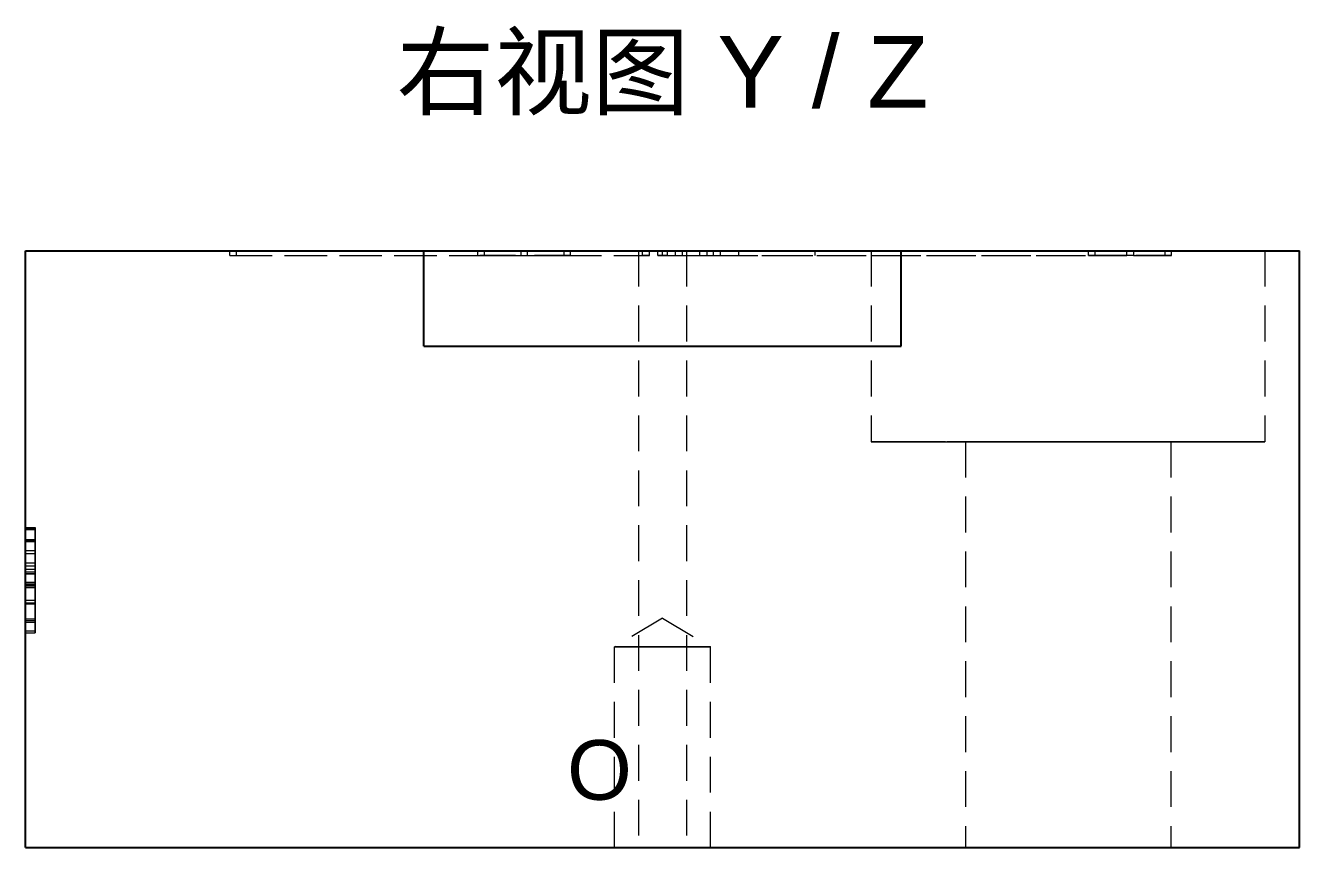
# Model space of a CAD drawing. Header units: millimetres. Extents: x 11 to 336, y 32 to 137.
# Drawn here: x 10.65 to 37.35, y 88.75 to 105.97 of the extents above; entities that cross this region are included whole.
import ezdxf
from ezdxf.enums import TextEntityAlignment as Align

# ---------------------------------------------------------------- set-up
doc = ezdxf.new("R2010")
doc.units = ezdxf.units.MM
doc.linetypes.add('WP_HIDDEN', pattern=[2.3, 1.5, -0.8])
for name, color, linetype, lineweight in [('ANNOTATIONS', 7, 'CONTINUOUS', 18), ('HIDDEN', 7, 'WP_HIDDEN', 13), ('VISIBLE', 7, 'CONTINUOUS', 25)]:
    doc.layers.add(name, color=color, linetype=linetype, lineweight=lineweight)
doc.styles.add('CJK', font='Arial Unicode.ttf')

msp = doc.modelspace()

# ---------------------------------------------------------------- linework, layer by layer
at = {"layer": 'HIDDEN', "ltscale": 0.5}
for p, q in [((23.58288, 101.25), (14.92929, 101.25)), ((14.92929, 101.25), (15.07071, 101.25)), ((14.92929, 101.15), (14.92929, 101.25)), ((23.7243, 101.25), (15.07071, 101.25)), ((15.07071, 101.15), (15.07071, 101.25)), ((20.13, 101.25), (20.27, 101.25)), ((20.13, 101.25), (21.17, 101.25)), ((20.13, 101.25), (22.07, 101.25)), ((20.13, 101.15), (20.13, 101.25)), ((20.27, 101.25), (21.03, 101.25)), ((20.27, 101.15), (20.27, 101.25)), ((20.27, 101.25), (21.93, 101.25)), ((21.03, 101.25), (22.07, 101.25)), ((21.03, 101.25), (21.03, 101.15)), ((21.17, 101.25), (21.93, 101.25)), ((21.17, 101.15), (21.17, 101.25)), ((21.93, 101.25), (22.07, 101.25)), ((21.93, 101.25), (21.93, 101.15)), ((22.07, 101.15), (22.07, 101.25)), ((23.5, 101.25), (23.5, 88.75)), ((23.58288, 101.15), (23.58288, 101.25)), ((23.7243, 101.15), (23.7243, 101.25)), ((23.9, 101.25), (24, 101.25)), ((23.9, 101.15), (23.9, 101.25)), ((24, 101.25), (25.6, 101.25)), ((24, 101.15), (24, 101.25)), ((24.1, 101.25), (24.93358, 101.25)), ((24.1, 101.25), (25.6, 101.25)), ((24.1, 101.25), (27.2, 101.25)), ((24.1, 101.25), (24.1, 101.15)), ((24.1, 101.25), (24.78358, 101.25)), ((24.2757, 101.15), (24.2757, 101.25)), ((24.78358, 101.25), (24.2757, 101.25)), ((25.06642, 101.25), (24.41712, 101.25)), ((24.41712, 101.15), (24.41712, 101.25)), ((24.5, 101.25), (24.5, 88.75)), ((24.78358, 101.15), (24.78358, 101.25)), ((32.92929, 101.25), (24.93358, 101.25)), ((24.93358, 101.15), (24.93358, 101.25)), ((25.06642, 101.25), (25.6, 101.25)), ((25.06642, 101.15), (25.06642, 101.25)), ((25.21642, 101.25), (25.6, 101.25)), ((33.07071, 101.25), (25.21642, 101.25)), ((25.21642, 101.15), (25.21642, 101.25)), ((25.6, 101.15), (25.6, 101.25)), ((27.2, 101.15), (27.2, 101.25)), ((28.375, 101.25), (28.375, 97.25)), ((32.92929, 101.25), (33.07071, 101.25)), ((32.92929, 101.15), (32.92929, 101.25)), ((32.93, 101.25), (33.73, 101.25)), ((32.93, 101.25), (34.67, 101.25)), ((32.93, 101.25), (33.87, 101.25)), ((32.93, 101.25), (33.07, 101.25)), ((32.93, 101.15), (32.93, 101.25)), ((33.07, 101.25), (33.73, 101.25)), ((33.07, 101.15), (33.07, 101.25)), ((33.07071, 101.15), (33.07071, 101.25)), ((33.73, 101.25), (34.67, 101.25)), ((33.73, 101.15), (33.73, 101.25)), ((33.87, 101.25), (34.67, 101.25)), ((33.87, 101.25), (34.53, 101.25)), ((33.87, 101.25), (33.87, 101.15)), ((34.53, 101.25), (34.67, 101.25)), ((34.53, 101.25), (34.53, 101.15)), ((34.67, 101.15), (34.67, 101.25)), ((36.625, 101.25), (36.625, 97.25)), ((14.92929, 101.15), (15.07071, 101.15)), ((14.92929, 101.15), (23.58288, 101.15)), ((15.07071, 101.15), (23.7243, 101.15)), ((20.13, 101.15), (21.17, 101.15)), ((20.13, 101.15), (20.27, 101.15)), ((22.07, 101.15), (20.13, 101.15)), ((20.27, 101.15), (21.03, 101.15)), ((20.27, 101.15), (21.93, 101.15)), ((22.07, 101.15), (21.03, 101.15)), ((21.17, 101.15), (21.93, 101.15)), ((21.93, 101.15), (22.07, 101.15)), ((23.9, 101.15), (24, 101.15)), ((24, 101.15), (25.6, 101.15)), ((24.1, 101.15), (25.6, 101.15)), ((24.1, 101.15), (27.2, 101.15)), ((24.1, 101.15), (24.93358, 101.15)), ((24.1, 101.15), (24.78358, 101.15)), ((24.2757, 101.15), (24.78358, 101.15)), ((24.41712, 101.15), (25.06642, 101.15)), ((24.93358, 101.15), (32.92929, 101.15)), ((25.06642, 101.15), (25.6, 101.15)), ((25.21642, 101.15), (33.07071, 101.15)), ((25.21642, 101.15), (25.6, 101.15)), ((32.92929, 101.15), (33.07071, 101.15)), ((34.67, 101.15), (32.93, 101.15)), ((33.73, 101.15), (32.93, 101.15)), ((32.93, 101.15), (33.07, 101.15)), ((33.87, 101.15), (32.93, 101.15)), ((33.07, 101.15), (33.73, 101.15)), ((34.67, 101.15), (33.73, 101.15)), ((34.67, 101.15), (33.87, 101.15)), ((33.87, 101.15), (34.53, 101.15)), ((34.53, 101.15), (34.67, 101.15)), ((30.35, 97.25), (30.35, 88.75)), ((34.65, 97.25), (34.65, 88.75)), ((10.65, 93.28674), (10.65, 95.45)), ((10.65, 95.45), (10.85, 95.45)), ((10.65, 95.44118), (10.65, 93.28674)), ((10.65, 94.19643), (10.65, 95.44118)), ((10.65, 95.44118), (10.65, 94.1979)), ((10.65, 93.54098), (10.65, 95.44118)), ((10.65, 95.18694), (10.65, 95.44118)), ((10.65, 95.44118), (10.85, 95.44118)), ((10.65, 95.15902), (10.65, 95.41179)), ((10.65, 95.41179), (10.65, 94.30518)), ((10.65, 95.41179), (10.85, 95.41179)), ((10.85, 95.45), (10.85, 93.28674)), ((10.85, 93.28674), (10.85, 95.44118)), ((10.85, 95.44118), (10.85, 94.19643)), ((10.85, 95.44118), (10.85, 94.1979)), ((10.85, 95.44118), (10.85, 93.54098)), ((10.85, 95.44118), (10.85, 95.18694)), ((10.85, 94.30518), (10.85, 95.41179)), ((10.85, 95.41179), (10.85, 95.15902)), ((10.65, 94.49035), (10.65, 95.20311)), ((10.65, 95.20311), (10.85, 95.20311)), ((10.65, 94.52709), (10.65, 95.18694)), ((10.65, 95.18694), (10.85, 95.18694)), ((10.65, 94.57999), (10.65, 95.15902)), ((10.65, 95.15902), (10.85, 95.15902)), ((10.85, 95.20311), (10.85, 94.49035)), ((10.85, 95.18694), (10.85, 94.52709)), ((10.85, 95.15902), (10.85, 94.57999)), ((10.65, 94.97238), (10.65, 93.28674)), ((10.65, 94.97238), (10.85, 94.97238)), ((10.65, 94.90919), (10.65, 94.65347)), ((10.65, 94.90919), (10.85, 94.90919)), ((10.85, 93.28674), (10.85, 94.97238)), ((10.85, 94.65347), (10.85, 94.90919)), ((10.65, 94.7152), (10.85, 94.7152)), ((10.65, 94.65347), (10.85, 94.65347)), ((10.65, 94.57999), (10.85, 94.57999)), ((10.65, 94.27432), (10.65, 94.52709)), ((10.65, 94.52709), (10.85, 94.52709)), ((10.85, 94.52709), (10.85, 94.27432)), ((10.65, 94.49035), (10.85, 94.49035)), ((10.65, 94.48153), (10.85, 94.48153)), ((10.65, 94.30518), (10.65, 94.27285)), ((10.65, 94.30518), (10.85, 94.30518)), ((10.65, 93.54098), (10.65, 94.27432)), ((10.65, 94.27432), (10.85, 94.27432)), ((10.65, 94.27285), (10.85, 94.27285)), ((10.65, 94.26697), (10.85, 94.26697)), ((10.85, 94.27285), (10.85, 94.30518)), ((10.85, 94.27432), (10.85, 93.54098)), ((10.65, 93.28674), (10.65, 94.24345)), ((10.65, 94.24345), (10.85, 94.24345)), ((10.65, 94.23317), (10.85, 94.23317)), ((10.65, 94.19937), (10.65, 93.93337)), ((10.65, 94.19937), (10.85, 94.19937)), ((10.85, 94.24345), (10.85, 93.28674)), ((10.85, 94.19937), (10.85, 93.93337)), ((10.65, 93.93337), (10.85, 93.93337)), ((10.65, 93.87458), (10.65, 93.85107)), ((10.65, 93.87458), (10.85, 93.87458)), ((10.65, 93.28674), (10.65, 93.87311)), ((10.65, 93.85107), (10.85, 93.85107)), ((10.65, 93.73497), (10.65, 93.28674)), ((10.85, 93.85107), (10.85, 93.87458)), ((10.85, 93.87311), (10.85, 93.28674)), ((10.85, 93.28674), (10.85, 93.73497)), ((10.65, 93.28674), (10.65, 93.54098)), ((10.65, 93.54098), (10.85, 93.54098)), ((10.65, 93.50718), (10.85, 93.50718)), ((10.65, 93.4675), (10.85, 93.4675)), ((10.85, 93.54098), (10.85, 93.28674)), ((24, 93.55386), (22.995, 92.95)), ((24, 93.55386), (25.005, 92.95)), ((10.65, 93.28674), (10.85, 93.28674)), ((10.65, 93.25), (10.85, 93.25)), ((22.995, 88.75), (22.995, 92.95)), ((25.005, 88.75), (25.005, 92.95))]:
    msp.add_line(p, q, dxfattribs=at)
for points in [[(23.9, 101.25), (23.85263, 101.25), (23.80668, 101.25), (23.76257, 101.25), (23.72073, 101.25), (23.68156, 101.25), (23.64544, 101.25), (23.6127, 101.25), (23.58367, 101.25), (23.55862, 101.25), (23.53779, 101.25), (23.52137, 101.25), (23.50954, 101.25), (23.50239, 101.25), (23.5, 101.25)], [(23.5, 101.25), (23.50044, 101.25), (23.50174, 101.25), (23.50391, 101.25), (23.50695, 101.25), (23.51084, 101.25), (23.51558, 101.25), (23.52117, 101.25), (23.52759, 101.25), (23.53483, 101.25), (23.54288, 101.25), (23.55173, 101.25), (23.56135, 101.25), (23.57174, 101.25), (23.58288, 101.25)], [(23.7243, 101.25), (23.7358, 101.25), (23.7475, 101.25), (23.75939, 101.25), (23.77146, 101.25), (23.7837, 101.25), (23.7961, 101.25), (23.80866, 101.25), (23.82136, 101.25), (23.83419, 101.25), (23.84714, 101.25), (23.86021, 101.25), (23.87338, 101.25), (23.88665, 101.25), (23.9, 101.25)], [(24.1, 101.25), (24.14737, 101.25), (24.19332, 101.25), (24.23743, 101.25), (24.27927, 101.25), (24.31844, 101.25), (24.35456, 101.25), (24.3873, 101.25), (24.41633, 101.25), (24.44138, 101.25), (24.46221, 101.25), (24.47863, 101.25), (24.49046, 101.25), (24.49761, 101.25), (24.5, 101.25)], [(24.2757, 101.25), (24.2642, 101.25), (24.2525, 101.25), (24.24061, 101.25), (24.22854, 101.25), (24.2163, 101.25), (24.2039, 101.25), (24.19134, 101.25), (24.17864, 101.25), (24.16581, 101.25), (24.15286, 101.25), (24.13979, 101.25), (24.12662, 101.25), (24.11335, 101.25), (24.1, 101.25)], [(24.5, 101.25), (24.49956, 101.25), (24.49826, 101.25), (24.49609, 101.25), (24.49305, 101.25), (24.48916, 101.25), (24.48442, 101.25), (24.47883, 101.25), (24.47241, 101.25), (24.46517, 101.25), (24.45712, 101.25), (24.44827, 101.25), (24.43865, 101.25), (24.42826, 101.25), (24.41712, 101.25)], [(36.625, 101.25), (36.52158, 101.25), (36.2165, 101.25), (35.72505, 101.25), (35.0719, 101.25), (34.28977, 101.25), (33.4179, 101.25), (32.5, 101.25), (31.5821, 101.25), (30.71023, 101.25), (29.9281, 101.25), (29.27495, 101.25), (28.7835, 101.25), (28.47842, 101.25), (28.375, 101.25)], [(28.375, 101.25), (28.40094, 101.25), (28.47842, 101.25), (28.60648, 101.25), (28.7835, 101.25), (29.00726, 101.25), (29.27495, 101.25), (29.58318, 101.25), (29.9281, 101.25), (30.30537, 101.25), (30.71023, 101.25), (31.1376, 101.25), (31.5821, 101.25), (32.03815, 101.25), (32.5, 101.25)], [(32.5, 101.25), (32.96185, 101.25), (33.4179, 101.25), (33.8624, 101.25), (34.28977, 101.25), (34.69463, 101.25), (35.0719, 101.25), (35.41682, 101.25), (35.72505, 101.25), (35.99274, 101.25), (36.2165, 101.25), (36.39352, 101.25), (36.52158, 101.25), (36.59906, 101.25), (36.625, 101.25)], [(23.7243, 101.15), (23.71242, 101.15), (23.70077, 101.15), (23.68938, 101.15), (23.67823, 101.15), (23.66736, 101.15), (23.65676, 101.15), (23.64645, 101.15), (23.63642, 101.15), (23.6267, 101.15), (23.61729, 101.15), (23.60819, 101.15), (23.59942, 101.15), (23.59098, 101.15), (23.58288, 101.15)], [(24.1, 101.15), (24.08587, 101.15), (24.07167, 101.15), (24.0574, 101.15), (24.04309, 101.15), (24.02875, 101.15), (24.01438, 101.15), (24, 101.15), (23.98562, 101.15), (23.97125, 101.15), (23.95691, 101.15), (23.9426, 101.15), (23.92833, 101.15), (23.91413, 101.15), (23.9, 101.15)], [(23.9, 101.15), (23.90706, 101.15), (23.91413, 101.15), (23.92122, 101.15), (23.92833, 101.15), (23.93546, 101.15), (23.9426, 101.15), (23.94975, 101.15), (23.95691, 101.15), (23.96407, 101.15), (23.97125, 101.15), (23.97843, 101.15), (23.98562, 101.15), (23.99281, 101.15), (24, 101.15)], [(24, 101.15), (24.00719, 101.15), (24.01438, 101.15), (24.02157, 101.15), (24.02875, 101.15), (24.03593, 101.15), (24.04309, 101.15), (24.05025, 101.15), (24.0574, 101.15), (24.06454, 101.15), (24.07167, 101.15), (24.07878, 101.15), (24.08587, 101.15), (24.09294, 101.15), (24.1, 101.15)], [(24.2757, 101.15), (24.28758, 101.15), (24.29923, 101.15), (24.31062, 101.15), (24.32177, 101.15), (24.33264, 101.15), (24.34324, 101.15), (24.35355, 101.15), (24.36358, 101.15), (24.3733, 101.15), (24.38271, 101.15), (24.39181, 101.15), (24.40058, 101.15), (24.40902, 101.15), (24.41712, 101.15)], [(36.625, 97.25), (36.52158, 97.25), (36.2165, 97.25), (35.72505, 97.25), (35.0719, 97.25), (34.28977, 97.25), (33.4179, 97.25), (32.5, 97.25), (31.5821, 97.25), (30.71023, 97.25), (29.9281, 97.25), (29.27495, 97.25), (28.7835, 97.25), (28.47842, 97.25), (28.375, 97.25)], [(28.375, 97.25), (28.40094, 97.25), (28.47842, 97.25), (28.60648, 97.25), (28.7835, 97.25), (29.00726, 97.25), (29.27495, 97.25), (29.58318, 97.25), (29.9281, 97.25), (30.30537, 97.25), (30.71023, 97.25), (31.1376, 97.25), (31.5821, 97.25), (32.03815, 97.25), (32.5, 97.25)], [(34.65, 97.25), (34.5961, 97.25), (34.43708, 97.25), (34.18094, 97.25), (33.8405, 97.25), (33.43285, 97.25), (32.97842, 97.25), (32.5, 97.25), (32.02158, 97.25), (31.56715, 97.25), (31.1595, 97.25), (30.81906, 97.25), (30.56292, 97.25), (30.4039, 97.25), (30.35, 97.25)], [(30.35, 97.25), (30.36352, 97.25), (30.4039, 97.25), (30.47065, 97.25), (30.56292, 97.25), (30.67954, 97.25), (30.81906, 97.25), (30.97972, 97.25), (31.1595, 97.25), (31.35613, 97.25), (31.56715, 97.25), (31.7899, 97.25), (32.02158, 97.25), (32.25928, 97.25), (32.5, 97.25)], [(32.5, 97.25), (32.96185, 97.25), (33.4179, 97.25), (33.8624, 97.25), (34.28977, 97.25), (34.69463, 97.25), (35.0719, 97.25), (35.41682, 97.25), (35.72505, 97.25), (35.99274, 97.25), (36.2165, 97.25), (36.39352, 97.25), (36.52158, 97.25), (36.59906, 97.25), (36.625, 97.25)], [(32.5, 97.25), (32.74072, 97.25), (32.97842, 97.25), (33.2101, 97.25), (33.43285, 97.25), (33.64387, 97.25), (33.8405, 97.25), (34.02028, 97.25), (34.18094, 97.25), (34.32046, 97.25), (34.43708, 97.25), (34.52935, 97.25), (34.5961, 97.25), (34.63648, 97.25), (34.65, 97.25)], [(10.65, 95.45), (10.65, 95.16196)], [(10.65, 95.38313), (10.65, 95.42735), (10.65, 95.44118)], [(10.65, 95.17812), (10.65, 95.2458), (10.65, 95.30268), (10.65, 95.3485), (10.65, 95.38313)], [(10.85, 95.16196), (10.85, 95.45)], [(10.85, 95.44118), (10.85, 95.42667), (10.85, 95.38313)], [(10.85, 95.38313), (10.85, 95.34855), (10.85, 95.30286), (10.85, 95.24605), (10.85, 95.17812)], [(10.65, 95.20311), (10.65, 95.19726), (10.65, 95.17925), (10.65, 95.14848), (10.65, 95.10464)], [(10.65, 94.85334), (10.65, 95.0233), (10.65, 95.17812)], [(10.65, 95.16196), (10.65, 95.024), (10.65, 94.90919)], [(10.65, 95.10464), (10.65, 94.99251), (10.65, 94.85334)], [(10.85, 95.10464), (10.85, 95.14772), (10.85, 95.17849), (10.85, 95.19695), (10.85, 95.20311)], [(10.85, 95.17812), (10.85, 95.02345), (10.85, 94.85334)], [(10.85, 94.90919), (10.85, 95.02455), (10.85, 95.16196)], [(10.85, 94.85334), (10.85, 94.99259), (10.85, 95.10464)], [(10.65, 94.79015), (10.65, 94.97238)], [(10.65, 94.46683), (10.65, 94.64256), (10.65, 94.85334)], [(10.65, 94.85334), (10.65, 94.66009)], [(10.65, 94.65347), (10.65, 94.71089), (10.65, 94.79015)], [(10.85, 94.97238), (10.85, 94.79015)], [(10.85, 94.85334), (10.85, 94.64208), (10.85, 94.46683)], [(10.85, 94.66009), (10.85, 94.85334)], [(10.85, 94.79015), (10.85, 94.71042), (10.85, 94.65347)], [(10.65, 94.51974), (10.65, 94.60508), (10.65, 94.66648), (10.65, 94.70314), (10.65, 94.7152)], [(10.65, 94.7152), (10.65, 94.70667), (10.65, 94.6811), (10.65, 94.63871), (10.65, 94.57999)], [(10.65, 94.66009), (10.65, 94.58322), (10.65, 94.53076)], [(10.65, 94.53076), (10.65, 94.50023), (10.65, 94.49035)], [(10.65, 94.01713), (10.65, 94.1616), (10.65, 94.29457), (10.65, 94.41438), (10.65, 94.51974)], [(10.85, 94.57999), (10.85, 94.63914), (10.85, 94.6814), (10.85, 94.70675), (10.85, 94.7152)], [(10.85, 94.7152), (10.85, 94.70298), (10.85, 94.66633), (10.85, 94.60525), (10.85, 94.51974)], [(10.85, 94.53076), (10.85, 94.5833), (10.85, 94.66009)], [(10.85, 94.49035), (10.85, 94.50045), (10.85, 94.53076)], [(10.85, 94.51974), (10.85, 94.41503), (10.85, 94.29636), (10.85, 94.16373), (10.85, 94.01713)], [(10.65, 94.42348), (10.65, 94.46705), (10.65, 94.48153)], [(10.65, 94.48153), (10.65, 94.47349), (10.65, 94.44909), (10.65, 94.40813), (10.65, 94.35073)], [(10.65, 94.26697), (10.65, 94.29426), (10.65, 94.33622), (10.65, 94.39363), (10.65, 94.46683)], [(10.65, 94.27285), (10.65, 94.35687), (10.65, 94.42348)], [(10.65, 94.35073), (10.65, 94.27867), (10.65, 94.19466), (10.65, 94.09937), (10.65, 93.99362)], [(10.65, 94.15969), (10.65, 94.26697)], [(10.85, 94.35073), (10.85, 94.40796), (10.85, 94.44883), (10.85, 94.47336), (10.85, 94.48153)], [(10.85, 94.48153), (10.85, 94.46702), (10.85, 94.42348)], [(10.85, 94.46683), (10.85, 94.39537), (10.85, 94.33824), (10.85, 94.29544), (10.85, 94.26697)], [(10.85, 94.42348), (10.85, 94.3568), (10.85, 94.27285)], [(10.85, 93.99362), (10.85, 94.10081), (10.85, 94.19606), (10.85, 94.27937), (10.85, 94.35073)], [(10.85, 94.26697), (10.85, 94.15969)], [(10.65, 94.24345), (10.65, 94.23317)], [(10.65, 94.23317), (10.65, 94.21074), (10.65, 94.17585)], [(10.65, 94.1979), (10.65, 94.02412), (10.65, 93.8711), (10.65, 93.74442), (10.65, 93.64973)], [(10.65, 93.7842), (10.65, 93.86297), (10.65, 93.95926), (10.65, 94.07146), (10.65, 94.1979)], [(10.65, 94.19643), (10.65, 94.04072), (10.65, 93.89761), (10.65, 93.76888), (10.65, 93.65635)], [(10.65, 93.68059), (10.65, 93.78855), (10.65, 93.91152), (10.65, 94.04798), (10.65, 94.19643)], [(10.65, 94.17585), (10.65, 94.11888), (10.65, 94.03183)], [(10.65, 93.87311), (10.65, 94.02989), (10.65, 94.15969)], [(10.65, 94.03183), (10.65, 93.97324), (10.65, 93.90381), (10.65, 93.73497)], [(10.65, 93.51159), (10.65, 93.62344), (10.65, 93.7456), (10.65, 94.01713)], [(10.65, 93.99362), (10.65, 93.88201), (10.65, 93.78056), (10.65, 93.69017), (10.65, 93.61152)], [(10.85, 94.23317), (10.85, 94.24345)], [(10.85, 94.17585), (10.85, 94.21075), (10.85, 94.23317)], [(10.85, 94.1979), (10.85, 94.06678), (10.85, 93.95412), (10.85, 93.85993), (10.85, 93.7842)], [(10.85, 93.64973), (10.85, 93.73745), (10.85, 93.85805), (10.85, 94.01153), (10.85, 94.1979)], [(10.85, 94.19643), (10.85, 94.04239), (10.85, 93.90508), (10.85, 93.78448), (10.85, 93.68059)], [(10.85, 93.65635), (10.85, 93.76422), (10.85, 93.8902), (10.85, 94.03426), (10.85, 94.19643)], [(10.85, 94.03183), (10.85, 94.11927), (10.85, 94.17585)], [(10.85, 94.15969), (10.85, 94.03073), (10.85, 93.87311)], [(10.85, 93.73497), (10.85, 93.82627), (10.85, 93.90618), (10.85, 93.9747), (10.85, 94.03183)], [(10.85, 94.01713), (10.85, 93.74452), (10.85, 93.51159)], [(10.85, 93.61152), (10.85, 93.68941), (10.85, 93.77906), (10.85, 93.88046), (10.85, 93.99362)], [(10.65, 93.56964), (10.65, 93.6277), (10.65, 93.69824), (10.65, 93.78076), (10.65, 93.87458)], [(10.65, 93.85107), (10.65, 93.72323), (10.65, 93.60715), (10.65, 93.50399), (10.65, 93.4146)], [(10.65, 93.57919), (10.65, 93.66641), (10.65, 93.7842)], [(10.85, 93.87458), (10.85, 93.77947), (10.85, 93.69694), (10.85, 93.627), (10.85, 93.56964)], [(10.85, 93.4146), (10.85, 93.5036), (10.85, 93.60601), (10.85, 93.72184), (10.85, 93.85107)], [(10.85, 93.7842), (10.85, 93.66645), (10.85, 93.57919)], [(10.65, 93.36977), (10.65, 93.50675), (10.65, 93.68059)], [(10.65, 93.65635), (10.65, 93.56342), (10.65, 93.48188), (10.65, 93.41212), (10.65, 93.35434)], [(10.65, 93.64973), (10.65, 93.58565), (10.65, 93.54109), (10.65, 93.51538), (10.65, 93.50718)], [(10.65, 93.61152), (10.65, 93.54872), (10.65, 93.50356), (10.65, 93.47648), (10.65, 93.4675)], [(10.65, 93.50718), (10.65, 93.52498), (10.65, 93.57919)], [(10.65, 93.4675), (10.65, 93.47385), (10.65, 93.49299), (10.65, 93.52495), (10.65, 93.56964)], [(10.65, 93.25), (10.65, 93.2658), (10.65, 93.3146), (10.65, 93.39705), (10.65, 93.51159)], [(10.85, 93.68059), (10.85, 93.50736), (10.85, 93.36977)], [(10.85, 93.35434), (10.85, 93.41235), (10.85, 93.48201), (10.85, 93.56335), (10.85, 93.65635)], [(10.85, 93.50718), (10.85, 93.51609), (10.85, 93.54282), (10.85, 93.58737), (10.85, 93.64973)], [(10.85, 93.4675), (10.85, 93.4765), (10.85, 93.50351), (10.85, 93.54851), (10.85, 93.61152)], [(10.85, 93.57919), (10.85, 93.52518), (10.85, 93.50718)], [(10.85, 93.56964), (10.85, 93.52495), (10.85, 93.49304), (10.85, 93.47389), (10.85, 93.4675)], [(10.85, 93.51159), (10.85, 93.39714), (10.85, 93.3154), (10.85, 93.26635), (10.85, 93.25)], [(10.65, 93.4146), (10.65, 93.34191), (10.65, 93.29035), (10.65, 93.25992), (10.65, 93.25)], [(10.65, 93.25), (10.65, 93.25706), (10.65, 93.27887), (10.65, 93.31627), (10.65, 93.36977)], [(10.65, 93.35434), (10.65, 93.30775), (10.65, 93.27519), (10.65, 93.25617), (10.65, 93.25)], [(10.85, 93.25), (10.85, 93.26029), (10.85, 93.29115), (10.85, 93.34259), (10.85, 93.4146)], [(10.85, 93.36977), (10.85, 93.31737), (10.85, 93.27994), (10.85, 93.25749), (10.85, 93.25)], [(10.85, 93.25), (10.85, 93.25652), (10.85, 93.27609), (10.85, 93.30869), (10.85, 93.35434)], [(25.005, 92.95), (24.9798, 92.95), (24.90547, 92.95), (24.78574, 92.95), (24.62661, 92.95), (24.43605, 92.95), (24.22363, 92.95), (24, 92.95), (23.77637, 92.95), (23.56395, 92.95), (23.37339, 92.95), (23.21426, 92.95), (23.09453, 92.95), (23.0202, 92.95), (22.995, 92.95)], [(22.995, 92.95), (23.00132, 92.95), (23.0202, 92.95), (23.0514, 92.95), (23.09453, 92.95), (23.14904, 92.95), (23.21426, 92.95), (23.28936, 92.95), (23.37339, 92.95), (23.46531, 92.95), (23.56395, 92.95), (23.66807, 92.95), (23.77637, 92.95), (23.88748, 92.95), (24, 92.95)], [(24, 92.95), (24.11252, 92.95), (24.22363, 92.95), (24.33193, 92.95), (24.43605, 92.95), (24.53469, 92.95), (24.62661, 92.95), (24.71064, 92.95), (24.78574, 92.95), (24.85096, 92.95), (24.90547, 92.95), (24.9486, 92.95), (24.9798, 92.95), (24.99868, 92.95), (25.005, 92.95)], [(25.005, 88.75), (24.9798, 88.75), (24.90547, 88.75), (24.78574, 88.75), (24.62661, 88.75), (24.43605, 88.75), (24.22363, 88.75), (24, 88.75), (23.77637, 88.75), (23.56395, 88.75), (23.37339, 88.75), (23.21426, 88.75), (23.09453, 88.75), (23.0202, 88.75), (22.995, 88.75)], [(22.995, 88.75), (23.00132, 88.75), (23.0202, 88.75), (23.0514, 88.75), (23.09453, 88.75), (23.14904, 88.75), (23.21426, 88.75), (23.28936, 88.75), (23.37339, 88.75), (23.46531, 88.75), (23.56395, 88.75), (23.66807, 88.75), (23.77637, 88.75), (23.88748, 88.75), (24, 88.75)], [(24.5, 88.75), (24.48746, 88.75), (24.45048, 88.75), (24.39092, 88.75), (24.31174, 88.75), (24.21694, 88.75), (24.11126, 88.75), (24, 88.75), (23.88874, 88.75), (23.78306, 88.75), (23.68826, 88.75), (23.60908, 88.75), (23.54952, 88.75), (23.51254, 88.75), (23.5, 88.75)], [(23.5, 88.75), (23.50314, 88.75), (23.51254, 88.75), (23.52806, 88.75), (23.54952, 88.75), (23.57664, 88.75), (23.60908, 88.75), (23.64645, 88.75), (23.68826, 88.75), (23.73398, 88.75), (23.78306, 88.75), (23.83486, 88.75), (23.88874, 88.75), (23.94402, 88.75), (24, 88.75)], [(24, 88.75), (24.11252, 88.75), (24.22363, 88.75), (24.33193, 88.75), (24.43605, 88.75), (24.53469, 88.75), (24.62661, 88.75), (24.71064, 88.75), (24.78574, 88.75), (24.85096, 88.75), (24.90547, 88.75), (24.9486, 88.75), (24.9798, 88.75), (24.99868, 88.75), (25.005, 88.75)], [(24, 88.75), (24.05598, 88.75), (24.11126, 88.75), (24.16514, 88.75), (24.21694, 88.75), (24.26602, 88.75), (24.31174, 88.75), (24.35355, 88.75), (24.39092, 88.75), (24.42336, 88.75), (24.45048, 88.75), (24.47194, 88.75), (24.48746, 88.75), (24.49686, 88.75), (24.5, 88.75)], [(34.65, 88.75), (34.5961, 88.75), (34.43708, 88.75), (34.18094, 88.75), (33.8405, 88.75), (33.43285, 88.75), (32.97842, 88.75), (32.5, 88.75), (32.02158, 88.75), (31.56715, 88.75), (31.1595, 88.75), (30.81906, 88.75), (30.56292, 88.75), (30.4039, 88.75), (30.35, 88.75)], [(30.35, 88.75), (30.36352, 88.75), (30.4039, 88.75), (30.47065, 88.75), (30.56292, 88.75), (30.67954, 88.75), (30.81906, 88.75), (30.97972, 88.75), (31.1595, 88.75), (31.35613, 88.75), (31.56715, 88.75), (31.7899, 88.75), (32.02158, 88.75), (32.25928, 88.75), (32.5, 88.75)], [(32.5, 88.75), (32.74072, 88.75), (32.97842, 88.75), (33.2101, 88.75), (33.43285, 88.75), (33.64387, 88.75), (33.8405, 88.75), (34.02028, 88.75), (34.18094, 88.75), (34.32046, 88.75), (34.43708, 88.75), (34.52935, 88.75), (34.5961, 88.75), (34.63648, 88.75), (34.65, 88.75)]]:
    msp.add_lwpolyline(points, dxfattribs=at)
at = {"layer": 'VISIBLE'}
for p, q in [((10.65, 101.25), (19, 101.25)), ((10.65, 88.75), (10.65, 101.25)), ((19, 101.25), (29, 101.25)), ((19, 99.25), (19, 101.25)), ((29, 101.25), (37.35, 101.25)), ((29, 99.25), (29, 101.25)), ((37.35, 88.75), (37.35, 101.25)), ((19, 99.25), (29, 99.25)), ((10.65, 88.75), (37.35, 88.75))]:
    msp.add_line(p, q, dxfattribs=at)

# ---------------------------------------------------------------- texts
at = {"layer": 'ANNOTATIONS', "style": 'CJK'}
msp.add_text('右视图 Y / Z', height=1.5, dxfattribs=at).set_placement((24, 104.25), align=Align.CENTER)
msp.add_text('O', height=1.25, dxfattribs=at).set_placement((22, 89.75))

doc.saveas('drawing.dxf')
